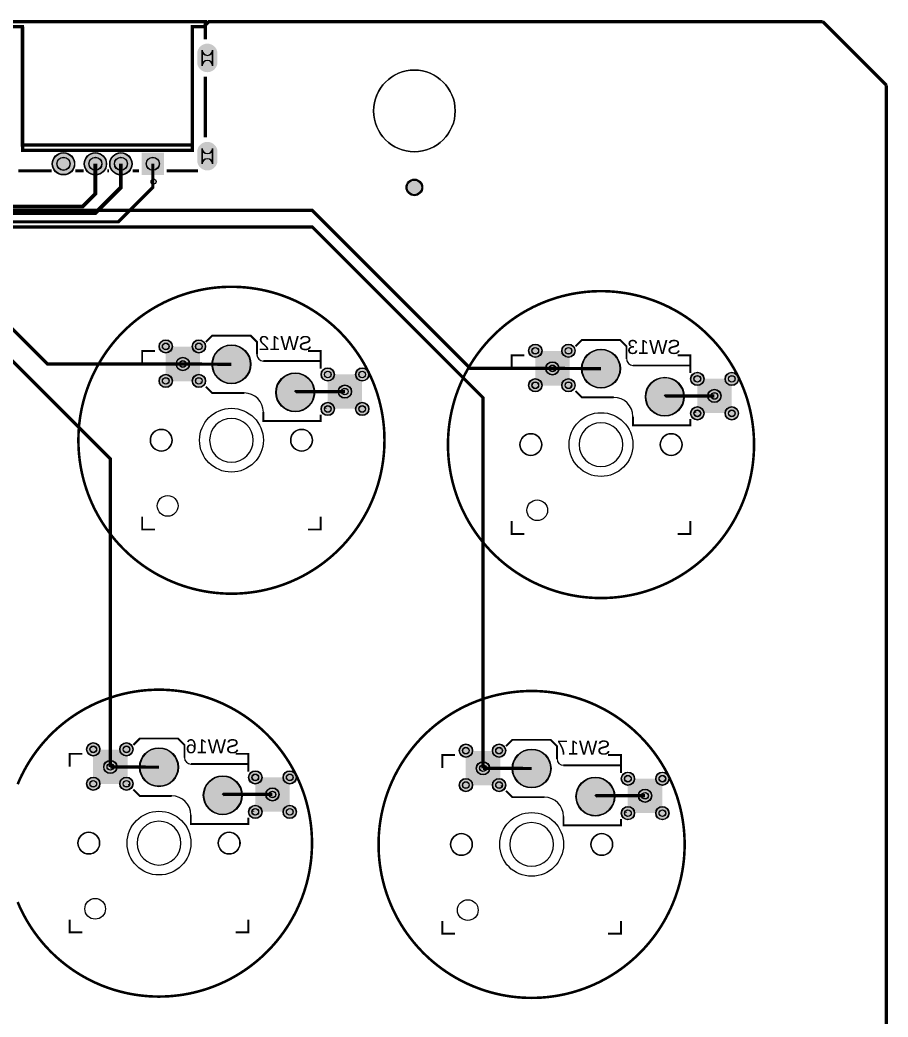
# Model space of a CAD drawing. Header units: millimetres. Extents: x 10 to 280, y -170 to -30.
# Drawn here: x 212.1 to 280.1, y -108 to -29.9 of the extents above; entities that cross this region are included whole.
import ezdxf

# ---------------------------------------------------------------- set-up
doc = ezdxf.new("R2010")
doc.units = ezdxf.units.MM
for name, color, linetype, true_color in [('BoardOutline', 7, 'Continuous', 0xff00ff), ('BottomLayer', 7, 'Continuous', 0x0000ff), ('BottomPasteMaskLayer', 7, 'Continuous', 0x800000), ('BottomSilkLayer', 7, 'Continuous', 0x808000), ('BottomSolderMaskLayer', 7, 'Continuous', 0xaa00ff), ('Document', 7, 'Continuous', 0xffffff), ('Hole', 7, 'Continuous', 0x222222), ('Multi-Layer', 7, 'Continuous', 0xc0c0c0), ('TopLayer', 7, 'Continuous', 0xff0000), ('TopPasteMaskLayer', 7, 'Continuous', 0x808080), ('TopSilkLayer', 7, 'Continuous', 0xffff00), ('TopSolderMaskLayer', 7, 'Continuous', 0x800080)]:
    doc.layers.add(name, color=color, linetype=linetype, true_color=true_color)
doc.styles.get("Standard").update_dxf_attribs({"font": 'arial.ttf'})

msp = doc.modelspace()

# ---------------------------------------------------------------- hatches: boundary and pattern name
at = {"layer": 'BottomLayer'}
for points in [[(226.154, -58.142), (223.554, -58.142), (223.554, -55.541), (226.154, -55.541)], [(255.12, -58.484), (252.52, -58.484), (252.52, -55.884), (255.12, -55.884)], [(238.853, -60.301), (236.254, -60.301), (236.254, -57.7), (238.853, -57.7)], [(267.82, -60.643), (265.22, -60.643), (265.22, -58.043), (267.82, -58.043)], [(220.474, -89.721), (217.874, -89.721), (217.874, -87.121), (220.474, -87.121)], [(249.68, -89.824), (247.08, -89.824), (247.08, -87.224), (249.68, -87.224)], [(233.173, -91.88), (230.574, -91.88), (230.574, -89.28), (233.173, -89.28)], [(262.38, -91.983), (259.78, -91.983), (259.78, -89.383), (262.38, -89.383)]]:
    msp.add_hatch(color=256, dxfattribs=at).paths.add_polyline_path(points)
at = {"layer": 'BottomPasteMaskLayer'}
for points in [[(226.154, -58.142), (223.554, -58.142), (223.554, -55.541), (226.154, -55.541)], [(255.12, -58.484), (252.52, -58.484), (252.52, -55.884), (255.12, -55.884)], [(238.853, -60.301), (236.254, -60.301), (236.254, -57.7), (238.853, -57.7)], [(267.82, -60.643), (265.22, -60.643), (265.22, -58.043), (267.82, -58.043)], [(220.474, -89.721), (217.874, -89.721), (217.874, -87.121), (220.474, -87.121)], [(249.68, -89.824), (247.08, -89.824), (247.08, -87.224), (249.68, -87.224)], [(233.173, -91.88), (230.574, -91.88), (230.574, -89.28), (233.173, -89.28)], [(262.38, -91.983), (259.78, -91.983), (259.78, -89.383), (262.38, -89.383)]]:
    msp.add_hatch(color=256, dxfattribs=at).paths.add_polyline_path(points)
at = {"layer": 'BottomSolderMaskLayer'}
for points in [[(227.55, -33.36, -0.785398), (226, -33.36), (226, -32.34, -0.785398), (227.55, -32.34)], [(227.55, -41.06, -0.785398), (226, -41.06), (226, -40.04, -0.785398), (227.55, -40.04)], [(214.625, -41.15, 1), (216.375, -41.15, 1)], [(217.125, -41.15, 1), (218.875, -41.15, 1)], [(219.125, -41.15, 1), (220.875, -41.15, 1)], [(223.375, -42.025), (221.625, -42.025), (221.625, -40.275), (223.375, -40.275)], [(242.35, -43, 1), (243.65, -43, 1)], [(222.988, -55.464, 1), (224.039, -55.464, 1)], [(225.588, -55.464, 1), (226.639, -55.464, 1)], [(227.138, -56.864, 1), (230.189, -56.864, 1)], [(251.954, -55.806, 1), (253.005, -55.806, 1)], [(254.554, -55.806, 1), (255.605, -55.806, 1)], [(226.204, -58.192), (223.503, -58.192), (223.503, -55.491), (226.204, -55.491)], [(255.171, -58.535), (252.469, -58.535), (252.469, -55.833), (255.171, -55.833)], [(256.104, -57.206, 1), (259.155, -57.206, 1)], [(224.328, -56.842, 1), (225.379, -56.842, 1)], [(253.295, -57.184, 1), (254.345, -57.184, 1)], [(222.988, -58.164, 1), (224.039, -58.164, 1)], [(225.588, -58.164, 1), (226.639, -58.164, 1)], [(232.138, -59.064, 1), (235.189, -59.064, 1)], [(235.688, -57.663, 1), (236.739, -57.663, 1)], [(238.904, -60.351), (236.203, -60.351), (236.203, -57.65), (238.904, -57.65)], [(238.388, -57.663, 1), (239.439, -57.663, 1)], [(264.654, -58.006, 1), (265.705, -58.006, 1)], [(267.354, -58.006, 1), (268.405, -58.006, 1)], [(237.028, -59.001, 1), (238.079, -59.001, 1)], [(251.954, -58.506, 1), (253.005, -58.506, 1)], [(254.554, -58.506, 1), (255.605, -58.506, 1)], [(261.104, -59.406, 1), (264.155, -59.406, 1)], [(267.871, -60.694), (265.169, -60.694), (265.169, -57.992), (267.871, -57.992)], [(265.994, -59.343, 1), (267.045, -59.343, 1)], [(235.688, -60.364, 1), (236.739, -60.364, 1)], [(238.388, -60.364, 1), (239.439, -60.364, 1)], [(264.654, -60.706, 1), (265.705, -60.706, 1)], [(267.354, -60.706, 1), (268.405, -60.706, 1)], [(217.308, -87.043, 1), (218.359, -87.043, 1)], [(219.908, -87.043, 1), (220.959, -87.043, 1)], [(246.514, -87.146, 1), (247.565, -87.146, 1)], [(249.114, -87.146, 1), (250.165, -87.146, 1)], [(220.524, -89.772), (217.823, -89.772), (217.823, -87.071), (220.524, -87.071)], [(221.458, -88.443, 1), (224.509, -88.443, 1)], [(249.731, -89.875), (247.029, -89.875), (247.029, -87.173), (249.731, -87.173)], [(250.664, -88.546, 1), (253.715, -88.546, 1)], [(218.648, -88.421, 1), (219.699, -88.421, 1)], [(247.855, -88.524, 1), (248.905, -88.524, 1)], [(230.008, -89.243, 1), (231.059, -89.243, 1)], [(232.708, -89.243, 1), (233.759, -89.243, 1)], [(259.215, -89.346, 1), (260.265, -89.346, 1)], [(261.914, -89.346, 1), (262.965, -89.346, 1)], [(217.308, -89.743, 1), (218.359, -89.743, 1)], [(219.908, -89.743, 1), (220.959, -89.743, 1)], [(226.458, -90.643, 1), (229.509, -90.643, 1)], [(233.224, -91.931), (230.523, -91.931), (230.523, -89.23), (233.224, -89.23)], [(246.514, -89.846, 1), (247.565, -89.846, 1)], [(249.114, -89.846, 1), (250.165, -89.846, 1)], [(255.664, -90.746, 1), (258.715, -90.746, 1)], [(262.431, -92.034), (259.729, -92.034), (259.729, -89.332), (262.431, -89.332)], [(231.348, -90.58, 1), (232.399, -90.58, 1)], [(260.554, -90.683, 1), (261.605, -90.683, 1)], [(230.008, -91.944, 1), (231.059, -91.944, 1)], [(232.708, -91.944, 1), (233.759, -91.944, 1)], [(259.215, -92.046, 1), (260.265, -92.046, 1)], [(261.914, -92.046, 1), (262.965, -92.046, 1)]]:
    msp.add_hatch(color=256, dxfattribs=at).paths.add_polyline_path(points)
at = {"layer": 'Multi-Layer'}
for points in [[(227.525, -33.35, -0.785398), (226.025, -33.35), (226.025, -32.35, -0.785398), (227.525, -32.35)], [(227.525, -41.05, -0.785398), (226.025, -41.05), (226.025, -40.05, -0.785398), (227.525, -40.05)], [(214.65, -41.15, 1), (216.35, -41.15, 1)], [(217.15, -41.15, 1), (218.85, -41.15, 1)], [(219.15, -41.15, 1), (220.85, -41.15, 1)], [(223.35, -42), (221.65, -42), (221.65, -40.3), (223.35, -40.3)]]:
    msp.add_hatch(color=256, dxfattribs=at).paths.add_polyline_path(points)
at = {"layer": 'TopLayer'}
for points in [[(226.154, -58.142), (223.554, -58.142), (223.554, -55.542), (226.154, -55.542)], [(255.12, -58.484), (252.52, -58.484), (252.52, -55.884), (255.12, -55.884)], [(238.854, -60.301), (236.254, -60.301), (236.254, -57.701), (238.854, -57.701)], [(267.82, -60.643), (265.22, -60.643), (265.22, -58.043), (267.82, -58.043)], [(220.474, -89.721), (217.874, -89.721), (217.874, -87.121), (220.474, -87.121)], [(249.68, -89.824), (247.08, -89.824), (247.08, -87.224), (249.68, -87.224)], [(233.174, -91.88), (230.574, -91.88), (230.574, -89.28), (233.174, -89.28)], [(262.38, -91.983), (259.78, -91.983), (259.78, -89.383), (262.38, -89.383)]]:
    msp.add_hatch(color=256, dxfattribs=at).paths.add_polyline_path(points)
at = {"layer": 'TopPasteMaskLayer'}
for points in [[(226.154, -58.142), (223.554, -58.142), (223.554, -55.542), (226.154, -55.542)], [(255.12, -58.484), (252.52, -58.484), (252.52, -55.884), (255.12, -55.884)], [(238.854, -60.301), (236.254, -60.301), (236.254, -57.701), (238.854, -57.701)], [(267.82, -60.643), (265.22, -60.643), (265.22, -58.043), (267.82, -58.043)], [(220.474, -89.721), (217.874, -89.721), (217.874, -87.121), (220.474, -87.121)], [(249.68, -89.824), (247.08, -89.824), (247.08, -87.224), (249.68, -87.224)], [(233.174, -91.88), (230.574, -91.88), (230.574, -89.28), (233.174, -89.28)], [(262.38, -91.983), (259.78, -91.983), (259.78, -89.383), (262.38, -89.383)]]:
    msp.add_hatch(color=256, dxfattribs=at).paths.add_polyline_path(points)
at = {"layer": 'TopSolderMaskLayer'}
for points in [[(227.55, -33.36, -0.785398), (226, -33.36), (226, -32.34, -0.785398), (227.55, -32.34)], [(227.55, -41.06, -0.785398), (226, -41.06), (226, -40.04, -0.785398), (227.55, -40.04)], [(214.625, -41.15, 1), (216.375, -41.15, 1)], [(217.125, -41.15, 1), (218.875, -41.15, 1)], [(219.125, -41.15, 1), (220.875, -41.15, 1)], [(223.375, -42.025), (221.625, -42.025), (221.625, -40.275), (223.375, -40.275)], [(242.35, -43, 1), (243.65, -43, 1)], [(222.988, -55.464, 1), (224.039, -55.464, 1)], [(225.588, -55.464, 1), (226.639, -55.464, 1)], [(227.138, -56.864, 1), (230.189, -56.864, 1)], [(251.954, -55.806, 1), (253.005, -55.806, 1)], [(254.554, -55.806, 1), (255.605, -55.806, 1)], [(226.204, -58.192), (223.503, -58.192), (223.503, -55.491), (226.204, -55.491)], [(255.171, -58.535), (252.469, -58.535), (252.469, -55.833), (255.171, -55.833)], [(256.104, -57.206, 1), (259.155, -57.206, 1)], [(224.328, -56.842, 1), (225.379, -56.842, 1)], [(253.295, -57.184, 1), (254.345, -57.184, 1)], [(222.988, -58.164, 1), (224.039, -58.164, 1)], [(225.588, -58.164, 1), (226.639, -58.164, 1)], [(232.138, -59.064, 1), (235.189, -59.064, 1)], [(235.688, -57.663, 1), (236.739, -57.663, 1)], [(238.904, -60.351), (236.203, -60.351), (236.203, -57.65), (238.904, -57.65)], [(238.388, -57.663, 1), (239.439, -57.663, 1)], [(264.654, -58.006, 1), (265.705, -58.006, 1)], [(267.354, -58.006, 1), (268.405, -58.006, 1)], [(237.028, -59.001, 1), (238.079, -59.001, 1)], [(251.954, -58.506, 1), (253.005, -58.506, 1)], [(254.554, -58.506, 1), (255.605, -58.506, 1)], [(261.104, -59.406, 1), (264.155, -59.406, 1)], [(267.871, -60.694), (265.169, -60.694), (265.169, -57.992), (267.871, -57.992)], [(265.994, -59.343, 1), (267.045, -59.343, 1)], [(235.688, -60.364, 1), (236.739, -60.364, 1)], [(238.388, -60.364, 1), (239.439, -60.364, 1)], [(264.654, -60.706, 1), (265.705, -60.706, 1)], [(267.354, -60.706, 1), (268.405, -60.706, 1)], [(217.308, -87.043, 1), (218.359, -87.043, 1)], [(219.908, -87.043, 1), (220.959, -87.043, 1)], [(246.514, -87.146, 1), (247.565, -87.146, 1)], [(249.114, -87.146, 1), (250.165, -87.146, 1)], [(220.524, -89.772), (217.823, -89.772), (217.823, -87.071), (220.524, -87.071)], [(221.458, -88.443, 1), (224.509, -88.443, 1)], [(249.731, -89.875), (247.029, -89.875), (247.029, -87.173), (249.731, -87.173)], [(250.664, -88.546, 1), (253.715, -88.546, 1)], [(218.648, -88.421, 1), (219.699, -88.421, 1)], [(247.855, -88.524, 1), (248.905, -88.524, 1)], [(230.008, -89.243, 1), (231.059, -89.243, 1)], [(232.708, -89.243, 1), (233.759, -89.243, 1)], [(259.215, -89.346, 1), (260.265, -89.346, 1)], [(261.914, -89.346, 1), (262.965, -89.346, 1)], [(217.308, -89.743, 1), (218.359, -89.743, 1)], [(219.908, -89.743, 1), (220.959, -89.743, 1)], [(226.458, -90.643, 1), (229.509, -90.643, 1)], [(233.224, -91.931), (230.523, -91.931), (230.523, -89.23), (233.224, -89.23)], [(246.514, -89.846, 1), (247.565, -89.846, 1)], [(249.114, -89.846, 1), (250.165, -89.846, 1)], [(255.664, -90.746, 1), (258.715, -90.746, 1)], [(262.431, -92.034), (259.729, -92.034), (259.729, -89.332), (262.431, -89.332)], [(231.348, -90.58, 1), (232.399, -90.58, 1)], [(260.554, -90.683, 1), (261.605, -90.683, 1)], [(230.008, -91.944, 1), (231.059, -91.944, 1)], [(232.708, -91.944, 1), (233.759, -91.944, 1)], [(259.215, -92.046, 1), (260.265, -92.046, 1)], [(261.914, -92.046, 1), (262.965, -92.046, 1)]]:
    msp.add_hatch(color=256, dxfattribs=at).paths.add_polyline_path(points)

# ---------------------------------------------------------------- linework, layer by layer
at = {"layer": 'BoardOutline', "const_width": 0.254}
for points in [[(226.62, -30.396), (225.604, -30.396), (225.604, -39.667), (212.269, -39.667), (212.269, -30.396), (211.38, -30.396)], [(225.604, -30.396), (225.604, -40.1), (212.3, -40.1), (212.3, -30.396)], [(226.5, -30.4), (226.9, -30), (275, -30)], [(275, -30), (280, -35)], [(280, -35), (280, -165)]]:
    msp.add_lwpolyline(points, dxfattribs=at)
at = {"layer": 'BottomLayer'}
for points, const_width in [([(118, -31.75), (116.85, -31.75), (116.1, -32.5), (116.1, -53.4), (119.7, -57), (157, -57), (168.3, -45.7), (219.8, -45.7), (222.5, -43), (222.5, -41.15)], 0.254), ([(218, -41.15), (218, -43.5), (217, -44.5), (168.5, -44.5), (156, -32), (141.8, -32), (141.5, -31.7), (140.05, -31.7), (140, -31.75)], 0.3), ([(140, -34.29), (141.79, -32.5), (155.8, -32.5), (168.3, -45), (218, -45), (220, -43), (220, -41.15)], 0.3)]:
    msp.add_lwpolyline(points, dxfattribs=dict(at, const_width=const_width))
at = {"layer": 'BottomSilkLayer'}
for points, const_width in [([(226.663, -55.114), (227.163, -54.613), (230.163, -54.613), (230.663, -55.114), (230.663, -56.114)], 0.15), ([(255.629, -55.456), (256.129, -54.956), (259.129, -54.956), (259.629, -55.456), (259.629, -56.456)], 0.15), ([(235.663, -57.214), (235.663, -56.613), (231.163, -56.613)], 0.15), ([(264.629, -57.556), (264.629, -56.956), (260.129, -56.956)], 0.15), ([(226.289, -58.416), (226.289, -58.216), (226.243, -58.216)], 0.05), ([(226.663, -58.613), (227.163, -59.114), (229.663, -59.114)], 0.15), ([(255.255, -58.759), (255.255, -58.558), (255.209, -58.558)], 0.05), ([(255.629, -58.956), (256.129, -59.456), (258.629, -59.456)], 0.15), ([(231.163, -60.613), (231.163, -61.313), (235.663, -61.313), (235.663, -60.814)], 0.15), ([(236.04, -60.342), (236.04, -60.316), (236.136, -60.316), (236.139, -60.316)], 0.05), ([(260.129, -60.956), (260.129, -61.656), (264.629, -61.656), (264.629, -61.156)], 0.15), ([(265.006, -60.684), (265.006, -60.659), (265.103, -60.659), (265.105, -60.659)], 0.05), ([(220.983, -86.694), (221.483, -86.193), (224.483, -86.193), (224.983, -86.694), (224.983, -87.694)], 0.15), ([(250.189, -86.796), (250.689, -86.296), (253.689, -86.296), (254.189, -86.796), (254.189, -87.796)], 0.15), ([(229.983, -88.794), (229.983, -88.193), (225.483, -88.193)], 0.15), ([(259.189, -88.896), (259.189, -88.296), (254.689, -88.296)], 0.15), ([(220.609, -89.996), (220.609, -89.796), (220.563, -89.796)], 0.05), ([(249.815, -90.099), (249.815, -89.898), (249.769, -89.898)], 0.05), ([(220.983, -90.193), (221.483, -90.694), (223.983, -90.694)], 0.15), ([(250.189, -90.296), (250.689, -90.796), (253.189, -90.796)], 0.15), ([(225.483, -92.193), (225.483, -92.893), (229.983, -92.893), (229.983, -92.394)], 0.15), ([(230.36, -91.922), (230.36, -91.896), (230.456, -91.896), (230.459, -91.896)], 0.05), ([(254.689, -92.296), (254.689, -92.996), (259.189, -92.996), (259.189, -92.496)], 0.15), ([(259.566, -92.024), (259.566, -91.999), (259.663, -91.999), (259.665, -91.999)], 0.05)]:
    msp.add_lwpolyline(points, dxfattribs=dict(at, const_width=const_width))
for centre, radius, start, end in [((243, -37.004), 3.2, 0.07049, 359.92951), ((228.663, -56.865), 1.5, 0.06792, 359.93208), ((231.163, -56.114), 0.5, 180, 270), ((257.629, -57.208), 1.5, 0.06792, 359.93208), ((260.129, -56.456), 0.5, 180, 270), ((233.663, -59.065), 1.5, 0.07277, 359.92723), ((262.629, -59.408), 1.5, 0.07277, 359.92723), ((229.663, -60.613), 1.5, 0, 90), ((258.629, -60.956), 1.5, 0, 90), ((228.663, -62.816), 1.715, 0.06791, 359.93209), ((257.629, -63.158), 1.715, 0.06791, 359.93209), ((223.163, -62.816), 0.851, 0.14538, 359.85462), ((234.163, -62.816), 0.851, 0.14538, 359.85462), ((252.129, -63.158), 0.851, 0.14538, 359.85462), ((263.129, -63.158), 0.851, 0.14538, 359.85462), ((222.983, -88.445), 1.5, 0.06792, 359.93208), ((252.189, -88.548), 1.5, 0.06792, 359.93208), ((225.483, -87.694), 0.5, 180, 270), ((254.689, -87.796), 0.5, 180, 270), ((227.983, -90.645), 1.5, 0.07277, 359.92723), ((257.189, -90.748), 1.5, 0.07277, 359.92723), ((223.983, -92.193), 1.5, 0, 90), ((253.189, -92.296), 1.5, 360, 90), ((222.983, -94.396), 1.715, 0.06791, 359.93209), ((252.189, -94.498), 1.715, 0.06791, 359.93209), ((217.483, -94.396), 0.851, 0.14538, 359.85462), ((228.483, -94.396), 0.851, 0.14538, 359.85462), ((246.689, -94.498), 0.851, 0.14538, 359.85462), ((257.689, -94.498), 0.851, 0.14538, 359.85462)]:
    msp.add_arc(centre, radius, start, end, dxfattribs=at)
at = {"layer": 'BottomSolderMaskLayer'}
for points in [[(226.362, -33.462), (226.362, -32.238)], [(227.188, -33.462), (227.188, -32.238)], [(226.362, -41.162), (226.362, -39.938)], [(227.188, -41.162), (227.188, -39.938)]]:
    msp.add_lwpolyline(points, close=True, dxfattribs=at)
for centre, radius in [((215.5, -41.15), 0.875), ((215.5, -41.15), 0.515), ((218, -41.15), 0.875), ((218, -41.15), 0.515), ((220, -41.15), 0.875), ((220, -41.15), 0.515), ((222.5, -41.15), 0.515), ((243, -43), 0.65), ((243, -43), 0.65), ((223.514, -55.464), 0.525), ((223.513, -55.463), 0.263), ((226.114, -55.464), 0.525), ((226.113, -55.463), 0.263), ((228.663, -56.864), 1.525), ((228.663, -56.864), 1.525), ((252.48, -55.806), 0.525), ((255.08, -55.806), 0.525), ((252.479, -55.806), 0.263), ((255.079, -55.806), 0.263), ((257.629, -57.206), 1.525), ((257.629, -57.206), 1.525), ((224.854, -56.842), 0.525), ((224.853, -56.841), 0.263), ((253.82, -57.184), 0.525), ((253.819, -57.184), 0.263), ((223.514, -58.164), 0.525), ((226.114, -58.164), 0.525), ((233.663, -59.064), 1.525), ((233.663, -59.064), 1.525), ((236.214, -57.663), 0.525), ((236.213, -57.663), 0.263), ((238.913, -57.663), 0.525), ((238.913, -57.663), 0.263), ((265.18, -58.006), 0.525), ((265.179, -58.006), 0.263), ((267.88, -58.006), 0.525), ((267.879, -58.006), 0.263), ((223.513, -58.163), 0.263), ((226.113, -58.163), 0.263), ((237.553, -59.001), 0.525), ((252.48, -58.506), 0.525), ((252.479, -58.506), 0.263), ((255.08, -58.506), 0.525), ((255.079, -58.506), 0.263), ((262.629, -59.406), 1.525), ((262.629, -59.406), 1.525), ((237.553, -59), 0.263), ((266.52, -59.343), 0.525), ((266.519, -59.343), 0.263), ((236.214, -60.364), 0.525), ((236.213, -60.363), 0.263), ((238.913, -60.364), 0.525), ((238.913, -60.363), 0.263), ((265.18, -60.706), 0.525), ((265.179, -60.706), 0.263), ((267.88, -60.706), 0.525), ((267.879, -60.706), 0.263), ((217.834, -87.043), 0.525), ((220.434, -87.043), 0.525), ((247.04, -87.146), 0.525), ((249.64, -87.146), 0.525), ((217.833, -87.043), 0.263), ((220.433, -87.043), 0.263), ((222.983, -88.444), 1.525), ((222.983, -88.443), 1.525), ((247.039, -87.146), 0.263), ((249.639, -87.146), 0.263), ((252.189, -88.546), 1.525), ((252.189, -88.546), 1.525), ((219.174, -88.421), 0.525), ((219.173, -88.421), 0.263), ((248.38, -88.524), 0.525), ((248.379, -88.524), 0.263), ((230.534, -89.243), 0.525), ((230.533, -89.243), 0.263), ((233.233, -89.243), 0.525), ((233.233, -89.243), 0.263), ((259.74, -89.346), 0.525), ((259.739, -89.346), 0.263), ((262.44, -89.346), 0.525), ((262.439, -89.346), 0.263), ((217.834, -89.743), 0.525), ((217.833, -89.743), 0.263), ((220.434, -89.743), 0.525), ((220.433, -89.743), 0.263), ((227.983, -90.643), 1.525), ((227.983, -90.643), 1.525), ((247.04, -89.846), 0.525), ((247.039, -89.846), 0.263), ((249.64, -89.846), 0.525), ((249.639, -89.846), 0.263), ((257.189, -90.746), 1.525), ((257.189, -90.746), 1.525), ((231.874, -90.58), 0.525), ((231.873, -90.58), 0.263), ((261.08, -90.683), 0.525), ((261.079, -90.683), 0.263), ((230.534, -91.944), 0.525), ((233.233, -91.944), 0.525), ((230.533, -91.943), 0.263), ((233.233, -91.943), 0.263), ((259.74, -92.046), 0.525), ((259.739, -92.046), 0.263), ((262.44, -92.046), 0.525), ((262.439, -92.046), 0.263)]:
    msp.add_circle(centre, radius, dxfattribs=at)
for centre, radius, start, end in [((226.775, -32.238), 0.413, 180, 360), ((226.775, -33.462), 0.413, 360, 180), ((243, -37.004), 3.2, 0.07049, 359.92951), ((226.775, -39.938), 0.413, 180, 360), ((226.775, -41.162), 0.413, 360, 180), ((228.663, -56.865), 1.5, 0.06792, 359.93208), ((257.629, -57.208), 1.5, 0.06792, 359.93208), ((233.663, -59.065), 1.5, 0.07277, 359.92723), ((262.629, -59.408), 1.5, 0.07277, 359.92723), ((228.663, -62.816), 1.715, 0.06791, 359.93209), ((257.629, -63.158), 1.715, 0.06791, 359.93209), ((223.163, -62.816), 0.851, 0.14538, 359.85462), ((234.163, -62.816), 0.851, 0.14538, 359.85462), ((252.129, -63.158), 0.851, 0.14538, 359.85462), ((263.129, -63.158), 0.851, 0.14538, 359.85462), ((222.983, -88.445), 1.5, 0.06792, 359.93208), ((252.189, -88.548), 1.5, 0.06792, 359.93208), ((227.983, -90.645), 1.5, 0.07277, 359.92723), ((257.189, -90.748), 1.5, 0.07277, 359.92723), ((222.983, -94.396), 1.715, 0.06791, 359.93209), ((252.189, -94.498), 1.715, 0.06791, 359.93209), ((217.483, -94.396), 0.851, 0.14538, 359.85462), ((228.483, -94.396), 0.851, 0.14538, 359.85462), ((246.689, -94.498), 0.851, 0.14538, 359.85462), ((257.689, -94.498), 0.851, 0.14538, 359.85462)]:
    msp.add_arc(centre, radius, start, end, dxfattribs=at)
at = {"layer": 'Document'}
msp.add_circle((222.56, -42.545), 0.2, dxfattribs=at)
at = {"layer": 'Hole'}
for centre, radius in [((243, -37), 3.2), ((228.663, -62.814), 2.5), ((257.629, -63.156), 2.5), ((223.163, -62.814), 0.851), ((234.163, -62.814), 0.851), ((252.129, -63.156), 0.851), ((263.129, -63.156), 0.851), ((223.663, -67.963), 0.812), ((252.629, -68.306), 0.812), ((222.983, -94.393), 2.5), ((252.189, -94.496), 2.5), ((217.483, -94.393), 0.851), ((228.483, -94.393), 0.851), ((246.689, -94.496), 0.851), ((257.689, -94.496), 0.851), ((217.983, -99.543), 0.812), ((247.189, -99.646), 0.812)]:
    msp.add_circle(centre, radius, dxfattribs=at)
at = {"layer": 'Multi-Layer'}
for points in [[(226.375, -33.45), (226.375, -32.25)], [(227.175, -33.45), (227.175, -32.25)], [(226.375, -41.15), (226.375, -39.95)], [(227.175, -41.15), (227.175, -39.95)]]:
    msp.add_lwpolyline(points, close=True, dxfattribs=at)
for centre, radius in [((243, -37), 3.2), ((215.5, -41.15), 0.85), ((218, -41.15), 0.85), ((220, -41.15), 0.85), ((215.5, -41.15), 0.5), ((218, -41.15), 0.5), ((220, -41.15), 0.5), ((222.5, -41.15), 0.5), ((243, -43), 0.576), ((243, -43), 0.576), ((223.514, -55.464), 0.5), ((223.513, -55.463), 0.25), ((226.114, -55.464), 0.5), ((226.113, -55.463), 0.25), ((228.663, -56.864), 1.5), ((228.663, -56.864), 1.5), ((252.48, -55.806), 0.5), ((255.08, -55.806), 0.5), ((252.479, -55.806), 0.25), ((255.079, -55.806), 0.25), ((257.629, -57.206), 1.5), ((257.629, -57.206), 1.5), ((224.854, -56.842), 0.5), ((224.853, -56.841), 0.25), ((253.82, -57.184), 0.5), ((253.819, -57.184), 0.25), ((223.514, -58.164), 0.5), ((226.114, -58.164), 0.5), ((233.663, -59.064), 1.5), ((233.663, -59.064), 1.5), ((236.214, -57.663), 0.5), ((236.213, -57.663), 0.25), ((238.913, -57.663), 0.5), ((238.913, -57.663), 0.25), ((265.18, -58.006), 0.5), ((265.179, -58.006), 0.25), ((267.88, -58.006), 0.5), ((267.879, -58.006), 0.25), ((223.513, -58.163), 0.25), ((226.113, -58.163), 0.25), ((237.553, -59.001), 0.5), ((252.48, -58.506), 0.5), ((252.479, -58.506), 0.25), ((255.08, -58.506), 0.5), ((255.079, -58.506), 0.25), ((262.629, -59.406), 1.5), ((262.629, -59.406), 1.5), ((237.553, -59), 0.25), ((266.52, -59.343), 0.5), ((266.519, -59.343), 0.25), ((236.214, -60.364), 0.5), ((236.213, -60.363), 0.25), ((238.913, -60.364), 0.5), ((238.913, -60.363), 0.25), ((228.663, -62.814), 2.5), ((257.629, -63.156), 2.5), ((265.18, -60.706), 0.5), ((265.179, -60.706), 0.25), ((267.88, -60.706), 0.5), ((267.879, -60.706), 0.25), ((223.163, -62.814), 0.851), ((234.163, -62.814), 0.851), ((252.129, -63.156), 0.851), ((263.129, -63.156), 0.851), ((223.663, -67.963), 0.812), ((252.629, -68.306), 0.812), ((217.834, -87.043), 0.5), ((220.434, -87.043), 0.5), ((247.04, -87.146), 0.5), ((249.64, -87.146), 0.5), ((217.833, -87.043), 0.25), ((220.433, -87.043), 0.25), ((222.983, -88.443), 1.5), ((222.983, -88.444), 1.5), ((247.039, -87.146), 0.25), ((249.639, -87.146), 0.25), ((252.189, -88.546), 1.5), ((252.189, -88.546), 1.5), ((219.174, -88.421), 0.5), ((219.173, -88.421), 0.25), ((248.38, -88.524), 0.5), ((248.379, -88.524), 0.25), ((230.534, -89.243), 0.5), ((230.533, -89.243), 0.25), ((233.233, -89.243), 0.5), ((233.233, -89.243), 0.25), ((259.74, -89.346), 0.5), ((259.739, -89.346), 0.25), ((262.44, -89.346), 0.5), ((262.439, -89.346), 0.25), ((217.834, -89.743), 0.5), ((217.833, -89.743), 0.25), ((220.434, -89.743), 0.5), ((220.433, -89.743), 0.25), ((227.983, -90.643), 1.5), ((227.983, -90.643), 1.5), ((247.04, -89.846), 0.5), ((247.039, -89.846), 0.25), ((249.64, -89.846), 0.5), ((249.639, -89.846), 0.25), ((257.189, -90.746), 1.5), ((257.189, -90.746), 1.5), ((231.874, -90.58), 0.5), ((231.873, -90.58), 0.25), ((261.08, -90.683), 0.5), ((261.079, -90.683), 0.25), ((222.983, -94.393), 2.5), ((230.534, -91.944), 0.5), ((230.533, -91.943), 0.25), ((233.233, -91.944), 0.5), ((233.233, -91.943), 0.25), ((252.189, -94.496), 2.5), ((259.74, -92.046), 0.5), ((259.739, -92.046), 0.25), ((262.44, -92.046), 0.5), ((262.439, -92.046), 0.25), ((217.483, -94.393), 0.851), ((228.483, -94.393), 0.851), ((246.689, -94.496), 0.851), ((257.689, -94.496), 0.851), ((217.983, -99.543), 0.812), ((247.189, -99.646), 0.812)]:
    msp.add_circle(centre, radius, dxfattribs=at)
for centre, start, end in [((226.775, -32.25), 180, 360), ((226.775, -33.45), 360, 180), ((226.775, -39.95), 180, 360), ((226.775, -41.15), 360, 180)]:
    msp.add_arc(centre, 0.4, start, end, dxfattribs=at)
at = {"layer": 'TopLayer', "const_width": 0.254}
for points in [[(253.82, -57.184), (247.384, -57.184), (235, -44.8), (205.9, -44.8), (194, -32.9), (146.8, -32.9), (142.8, -36.9), (136.722, -36.9), (136.653, -36.83)], [(248.38, -88.524), (248.38, -59.48), (235, -46.1), (205, -46.1), (200, -41.1), (142.5, -41.1), (141, -39.6), (136.882, -39.6), (136.653, -39.37)], [(224.854, -56.842), (214.242, -56.842), (199.4, -42), (136.742, -42), (136.653, -41.91)], [(219.174, -88.421), (219.174, -64.274), (199.4, -44.5), (136.703, -44.5), (136.653, -44.45)], [(228.663, -56.864), (224.854, -56.841)], [(257.629, -57.206), (253.82, -57.184)], [(233.663, -59.064), (233.726, -59), (237.554, -59)], [(262.629, -59.406), (262.692, -59.343), (266.52, -59.343)], [(222.983, -88.444), (219.174, -88.421)], [(252.189, -88.546), (248.38, -88.524)], [(227.983, -90.643), (228.046, -90.58), (231.874, -90.58)], [(257.189, -90.746), (257.252, -90.683), (261.08, -90.683)]]:
    msp.add_lwpolyline(points, dxfattribs=at)
at = {"layer": 'TopSilkLayer'}
for points, const_width in [([(226.62, -31.381), (226.62, -30.015), (211.38, -30.015), (211.38, -31.381)], 0.254), ([(226.62, -39.081), (226.62, -34.319)], 0.254), ([(214.569, -41.699), (211.96, -41.699)], 0.254), ([(217.069, -41.699), (216.431, -41.699)], 0.254), ([(219.069, -41.699), (218.931, -41.699)], 0.254), ([(221.419, -41.699), (220.931, -41.699)], 0.254), ([(226.04, -41.699), (223.581, -41.699)], 0.254), ([(221.663, -56.814), (221.663, -55.814), (222.663, -55.814)], 0.15), ([(234.663, -55.814), (235.663, -55.814), (235.663, -56.814)], 0.15), ([(250.629, -57.156), (250.629, -56.156), (251.629, -56.156)], 0.15), ([(263.629, -56.156), (264.629, -56.156), (264.629, -57.156)], 0.15), ([(222.663, -69.814), (221.663, -69.814), (221.663, -68.814)], 0.15), ([(234.663, -69.814), (235.663, -69.814), (235.663, -68.814)], 0.15), ([(251.629, -70.156), (250.629, -70.156), (250.629, -69.156)], 0.15), ([(263.629, -70.156), (264.629, -70.156), (264.629, -69.156)], 0.15), ([(211.907, -89.778), (212.062, -89.421), (212.228, -89.069), (212.406, -88.722), (212.594, -88.382), (212.794, -88.048), (213.004, -87.721), (213.225, -87.4), (213.457, -87.087), (213.698, -86.781), (213.95, -86.482), (214.211, -86.192), (214.482, -85.909), (214.763, -85.636), (215.053, -85.371), (215.353, -85.115), (215.662, -84.868), (215.98, -84.631), (216.306, -84.404), (216.641, -84.187), (216.985, -83.98), (217.335, -83.785), (217.691, -83.602), (218.05, -83.432), (218.414, -83.275), (218.781, -83.13), (219.152, -82.998), (219.526, -82.878), (219.903, -82.772), (220.282, -82.677), (220.664, -82.595), (221.047, -82.526), (221.432, -82.469), (221.819, -82.425), (222.206, -82.394), (222.594, -82.375), (222.982, -82.369), (223.37, -82.375), (223.759, -82.394), (224.146, -82.425), (224.532, -82.469), (224.917, -82.526), (225.301, -82.595), (225.682, -82.677), (226.062, -82.772), (226.439, -82.878), (226.813, -82.998), (227.184, -83.13), (227.551, -83.275), (227.915, -83.432), (228.274, -83.602), (228.274, -83.602), (228.629, -83.785), (228.98, -83.98), (229.323, -84.187), (229.659, -84.404), (229.985, -84.631), (230.303, -84.868), (230.612, -85.115), (230.911, -85.371), (231.202, -85.636), (231.482, -85.909), (231.754, -86.192), (232.015, -86.482), (232.267, -86.781), (232.508, -87.087), (232.74, -87.4), (232.96, -87.721), (233.171, -88.048), (233.37, -88.382), (233.559, -88.722), (233.736, -89.069), (233.903, -89.421), (234.058, -89.778), (234.202, -90.141), (234.334, -90.509), (234.454, -90.881), (234.562, -91.258), (234.658, -91.638), (234.742, -92.023), (234.813, -92.411), (234.872, -92.803), (234.918, -93.197), (234.951, -93.594), (234.97, -93.994), (234.977, -94.396), (234.97, -94.798), (234.951, -95.197), (234.918, -95.594), (234.872, -95.989), (234.813, -96.38), (234.742, -96.768), (234.658, -97.153), (234.562, -97.534), (234.454, -97.911), (234.334, -98.283), (234.202, -98.651), (234.058, -99.013), (233.903, -99.371), (233.736, -99.723), (233.559, -100.069), (233.37, -100.409), (233.171, -100.743), (232.96, -101.071), (232.74, -101.392), (232.508, -101.705), (232.267, -102.011), (232.015, -102.309), (231.754, -102.6), (231.482, -102.882), (231.202, -103.156), (230.911, -103.421), (230.612, -103.677), (230.303, -103.923), (229.985, -104.161), (229.659, -104.388), (229.323, -104.605), (228.98, -104.812), (228.629, -105.007), (228.274, -105.189), (227.915, -105.359), (227.551, -105.517), (227.184, -105.662), (226.813, -105.794), (226.439, -105.913), (226.062, -106.02), (225.682, -106.115), (225.301, -106.196), (224.917, -106.266), (224.532, -106.322), (224.146, -106.366), (223.759, -106.398), (223.37, -106.417), (222.982, -106.423), (222.594, -106.417), (222.206, -106.398), (221.819, -106.366), (221.432, -106.322), (221.047, -106.266), (220.664, -106.196), (220.282, -106.115), (219.903, -106.02), (219.526, -105.913), (219.152, -105.794), (218.781, -105.662), (218.414, -105.517), (218.05, -105.359), (217.691, -105.189), (217.335, -105.007), (216.985, -104.812), (216.641, -104.605), (216.306, -104.388), (215.98, -104.161), (215.662, -103.923), (215.353, -103.677), (215.053, -103.421), (214.763, -103.156), (214.482, -102.882), (214.211, -102.6), (213.95, -102.309), (213.698, -102.011), (213.457, -101.705), (213.225, -101.392), (213.004, -101.071), (212.794, -100.743), (212.594, -100.409), (212.406, -100.069), (212.228, -99.723), (212.062, -99.371), (211.907, -99.013)], 0.2), ([(215.983, -88.394), (215.983, -87.394), (216.983, -87.394)], 0.15), ([(228.983, -87.394), (229.983, -87.394), (229.983, -88.394)], 0.15), ([(245.189, -88.496), (245.189, -87.496), (246.189, -87.496)], 0.15), ([(258.189, -87.496), (259.189, -87.496), (259.189, -88.496)], 0.15), ([(216.983, -101.394), (215.983, -101.394), (215.983, -100.394)], 0.15), ([(228.983, -101.394), (229.983, -101.394), (229.983, -100.394)], 0.15), ([(246.189, -101.496), (245.189, -101.496), (245.189, -100.496)], 0.15), ([(258.189, -101.496), (259.189, -101.496), (259.189, -100.496)], 0.15)]:
    msp.add_lwpolyline(points, dxfattribs=dict(at, const_width=const_width))
at = {"layer": 'TopSilkLayer', "const_width": 0.2}
for points in [[(233.954, -52.022), (234.309, -52.205), (234.66, -52.4), (235.003, -52.607), (235.339, -52.824), (235.665, -53.051), (235.983, -53.288), (236.292, -53.535), (236.591, -53.791), (236.882, -54.056), (237.162, -54.329), (237.434, -54.612), (237.695, -54.902), (237.947, -55.201), (238.188, -55.507), (238.42, -55.82), (238.64, -56.141), (238.851, -56.468), (239.05, -56.802), (239.239, -57.142), (239.416, -57.489), (239.583, -57.841), (239.738, -58.198), (239.882, -58.561), (240.014, -58.929), (240.134, -59.301), (240.242, -59.678), (240.338, -60.058), (240.422, -60.443), (240.493, -60.831), (240.552, -61.223), (240.598, -61.617), (240.631, -62.014), (240.65, -62.414), (240.657, -62.816), (240.65, -63.218), (240.631, -63.617), (240.598, -64.014), (240.552, -64.409), (240.493, -64.8), (240.422, -65.188), (240.338, -65.573), (240.242, -65.954), (240.134, -66.331), (240.014, -66.703), (239.882, -67.071), (239.738, -67.433), (239.583, -67.791), (239.416, -68.143), (239.239, -68.489), (239.05, -68.829), (238.851, -69.163), (238.64, -69.491), (238.42, -69.812), (238.188, -70.125), (237.947, -70.431), (237.695, -70.729), (237.434, -71.02), (237.162, -71.302), (236.882, -71.576), (236.591, -71.841), (236.292, -72.097), (235.983, -72.343), (235.665, -72.581), (235.339, -72.808), (235.003, -73.025), (234.66, -73.232), (234.309, -73.427), (233.954, -73.609), (233.595, -73.779), (233.231, -73.937), (232.864, -74.082), (232.493, -74.214), (232.119, -74.333), (231.742, -74.44), (231.362, -74.535), (230.981, -74.616), (230.597, -74.686), (230.212, -74.742), (229.826, -74.786), (229.439, -74.818), (229.05, -74.837), (228.662, -74.843), (228.274, -74.837), (227.886, -74.818), (227.499, -74.786), (227.112, -74.742), (226.727, -74.686), (226.344, -74.616), (225.962, -74.535), (225.583, -74.44), (225.206, -74.333), (224.832, -74.214), (224.461, -74.082), (224.094, -73.937), (223.73, -73.779), (223.37, -73.609), (223.015, -73.427), (222.665, -73.232), (222.321, -73.025), (221.986, -72.808), (221.66, -72.581), (221.342, -72.343), (221.033, -72.097), (220.733, -71.841), (220.443, -71.576), (220.162, -71.302), (219.891, -71.02), (219.63, -70.729), (219.378, -70.431), (219.137, -70.125), (218.905, -69.812), (218.684, -69.491), (218.474, -69.163), (218.274, -68.829), (218.086, -68.489), (217.908, -68.143), (217.742, -67.791), (217.587, -67.433), (217.443, -67.071), (217.311, -66.703), (217.191, -66.331), (217.083, -65.954), (216.987, -65.573), (216.903, -65.188), (216.832, -64.8), (216.773, -64.409), (216.727, -64.014), (216.694, -63.617), (216.674, -63.218), (216.668, -62.816), (216.674, -62.414), (216.694, -62.014), (216.727, -61.617), (216.773, -61.223), (216.832, -60.831), (216.903, -60.443), (216.987, -60.058), (217.083, -59.678), (217.191, -59.301), (217.311, -58.929), (217.443, -58.561), (217.587, -58.198), (217.742, -57.841), (217.908, -57.489), (218.086, -57.142), (218.274, -56.802), (218.474, -56.468), (218.684, -56.141), (218.905, -55.82), (219.137, -55.507), (219.378, -55.201), (219.63, -54.902), (219.891, -54.612), (220.162, -54.329), (220.443, -54.056), (220.733, -53.791), (221.033, -53.535), (221.342, -53.288), (221.66, -53.051), (221.986, -52.824), (222.321, -52.607), (222.665, -52.4), (223.015, -52.205), (223.37, -52.022), (223.73, -51.852), (224.094, -51.695), (224.461, -51.55), (224.832, -51.418), (225.206, -51.298), (225.583, -51.192), (225.962, -51.097), (226.344, -51.015), (226.727, -50.946), (227.112, -50.889), (227.499, -50.845), (227.886, -50.814), (228.274, -50.795), (228.662, -50.789), (229.05, -50.795), (229.439, -50.814), (229.826, -50.845), (230.212, -50.889), (230.597, -50.946), (230.981, -51.015), (231.362, -51.097), (231.742, -51.192), (232.119, -51.298), (232.493, -51.418), (232.864, -51.55), (233.231, -51.695), (233.595, -51.852), (233.954, -52.022)], [(262.92, -52.365), (263.276, -52.547), (263.626, -52.743), (263.97, -52.949), (264.305, -53.166), (264.631, -53.394), (264.949, -53.631), (265.258, -53.877), (265.558, -54.133), (265.848, -54.398), (266.129, -54.672), (266.4, -54.954), (266.661, -55.245), (266.913, -55.543), (267.154, -55.849), (267.386, -56.163), (267.607, -56.483), (267.817, -56.811), (268.017, -57.145), (268.205, -57.485), (268.383, -57.831), (268.549, -58.183), (268.704, -58.541), (268.848, -58.904), (268.98, -59.271), (269.1, -59.643), (269.208, -60.02), (269.304, -60.401), (269.388, -60.785), (269.459, -61.174), (269.518, -61.565), (269.564, -61.96), (269.597, -62.357), (269.617, -62.757), (269.623, -63.158), (269.617, -63.56), (269.597, -63.96), (269.564, -64.357), (269.518, -64.751), (269.459, -65.143), (269.388, -65.531), (269.304, -65.916), (269.208, -66.297), (269.1, -66.673), (268.98, -67.045), (268.848, -67.413), (268.704, -67.776), (268.549, -68.133), (268.383, -68.485), (268.205, -68.832), (268.017, -69.172), (267.817, -69.506), (267.607, -69.833), (267.386, -70.154), (267.154, -70.467), (266.913, -70.774), (266.661, -71.072), (266.4, -71.362), (266.129, -71.645), (265.848, -71.918), (265.558, -72.183), (265.258, -72.439), (264.949, -72.686), (264.631, -72.923), (264.305, -73.15), (263.97, -73.367), (263.626, -73.574), (263.276, -73.769), (262.92, -73.952), (262.561, -74.122), (262.197, -74.279), (261.83, -74.424), (261.459, -74.556), (261.085, -74.676), (260.708, -74.783), (260.329, -74.877), (259.947, -74.959), (259.564, -75.028), (259.179, -75.085), (258.792, -75.129), (258.405, -75.16), (258.017, -75.179), (257.629, -75.186), (257.24, -75.179), (256.852, -75.16), (256.465, -75.129), (256.079, -75.085), (255.694, -75.028), (255.31, -74.959), (254.929, -74.877), (254.549, -74.783), (254.172, -74.676), (253.798, -74.556), (253.427, -74.424), (253.06, -74.279), (252.696, -74.122), (252.337, -73.952), (251.982, -73.769), (251.631, -73.574), (251.288, -73.367), (250.952, -73.15), (250.626, -72.923), (250.308, -72.686), (249.999, -72.439), (249.7, -72.183), (249.409, -71.918), (249.129, -71.645), (248.857, -71.362), (248.596, -71.072), (248.344, -70.774), (248.103, -70.467), (247.871, -70.154), (247.651, -69.833), (247.44, -69.506), (247.241, -69.172), (247.052, -68.832), (246.875, -68.485), (246.708, -68.133), (246.553, -67.776), (246.409, -67.413), (246.277, -67.045), (246.157, -66.673), (246.049, -66.297), (245.953, -65.916), (245.869, -65.531), (245.798, -65.143), (245.739, -64.751), (245.693, -64.357), (245.66, -63.96), (245.641, -63.56), (245.634, -63.158), (245.641, -62.757), (245.66, -62.357), (245.693, -61.96), (245.739, -61.565), (245.798, -61.174), (245.869, -60.785), (245.953, -60.401), (246.049, -60.02), (246.157, -59.643), (246.277, -59.271), (246.409, -58.904), (246.553, -58.541), (246.708, -58.183), (246.875, -57.831), (247.052, -57.485), (247.241, -57.145), (247.44, -56.811), (247.651, -56.483), (247.871, -56.163), (248.103, -55.849), (248.344, -55.543), (248.596, -55.245), (248.857, -54.954), (249.129, -54.672), (249.409, -54.398), (249.7, -54.133), (249.999, -53.877), (250.308, -53.631), (250.626, -53.394), (250.952, -53.166), (251.288, -52.949), (251.631, -52.743), (251.982, -52.547), (252.337, -52.365), (252.696, -52.195), (253.06, -52.037), (253.427, -51.893), (253.798, -51.761), (254.172, -51.641), (254.549, -51.534), (254.929, -51.44), (255.31, -51.358), (255.694, -51.288), (256.079, -51.232), (256.465, -51.188), (256.852, -51.156), (257.24, -51.137), (257.629, -51.131), (258.017, -51.137), (258.405, -51.156), (258.792, -51.188), (259.179, -51.232), (259.564, -51.288), (259.947, -51.358), (260.329, -51.44), (260.708, -51.534), (261.085, -51.641), (261.459, -51.761), (261.83, -51.893), (262.197, -52.037), (262.561, -52.195), (262.92, -52.365)], [(262.92, -52.365), (263.276, -52.547), (263.626, -52.743), (263.97, -52.949), (264.305, -53.166), (264.631, -53.394), (264.949, -53.631), (265.258, -53.877), (265.558, -54.133), (265.848, -54.398), (266.129, -54.672), (266.4, -54.954), (266.661, -55.245), (266.913, -55.543), (267.154, -55.849), (267.386, -56.163), (267.607, -56.483), (267.817, -56.811), (268.017, -57.145), (268.205, -57.485), (268.383, -57.831), (268.549, -58.183), (268.704, -58.541), (268.848, -58.904), (268.98, -59.271), (269.1, -59.643), (269.208, -60.02), (269.304, -60.401), (269.388, -60.785), (269.459, -61.174), (269.518, -61.565), (269.564, -61.96), (269.597, -62.357), (269.617, -62.757), (269.623, -63.158), (269.617, -63.56), (269.597, -63.96), (269.564, -64.357), (269.518, -64.751), (269.459, -65.143), (269.388, -65.531), (269.304, -65.916), (269.208, -66.297), (269.1, -66.673), (268.98, -67.045), (268.848, -67.413), (268.704, -67.776), (268.549, -68.133), (268.383, -68.485), (268.205, -68.832), (268.017, -69.172), (267.817, -69.506), (267.607, -69.833), (267.386, -70.154), (267.154, -70.467), (266.913, -70.774), (266.661, -71.072), (266.4, -71.362), (266.129, -71.645), (265.848, -71.918), (265.558, -72.183), (265.258, -72.439), (264.949, -72.686), (264.631, -72.923), (264.305, -73.15), (263.97, -73.367), (263.626, -73.574), (263.276, -73.769), (262.92, -73.952), (262.561, -74.122), (262.197, -74.279), (261.83, -74.424), (261.459, -74.556), (261.085, -74.676), (260.708, -74.783), (260.329, -74.877), (259.947, -74.959), (259.564, -75.028), (259.179, -75.085), (258.792, -75.129), (258.405, -75.16), (258.017, -75.179), (257.629, -75.186), (257.24, -75.179), (256.852, -75.16), (256.465, -75.129), (256.079, -75.085), (255.694, -75.028), (255.31, -74.959), (254.929, -74.877), (254.549, -74.783), (254.172, -74.676), (253.798, -74.556), (253.427, -74.424), (253.06, -74.279), (252.696, -74.122), (252.337, -73.952), (251.982, -73.769), (251.631, -73.574), (251.288, -73.367), (250.952, -73.15), (250.626, -72.923), (250.308, -72.686), (249.999, -72.439), (249.7, -72.183), (249.409, -71.918), (249.129, -71.645), (248.857, -71.362), (248.596, -71.072), (248.344, -70.774), (248.103, -70.467), (247.871, -70.154), (247.651, -69.833), (247.44, -69.506), (247.241, -69.172), (247.052, -68.832), (246.875, -68.485), (246.708, -68.133), (246.553, -67.776), (246.409, -67.413), (246.277, -67.045), (246.157, -66.673), (246.049, -66.297), (245.953, -65.916), (245.869, -65.531), (245.798, -65.143), (245.739, -64.751), (245.693, -64.357), (245.66, -63.96), (245.641, -63.56), (245.634, -63.158), (245.641, -62.757), (245.66, -62.357), (245.693, -61.96), (245.739, -61.565), (245.798, -61.174), (245.869, -60.785), (245.953, -60.401), (246.049, -60.02), (246.157, -59.643), (246.277, -59.271), (246.409, -58.904), (246.553, -58.541), (246.708, -58.183), (246.875, -57.831), (247.052, -57.485), (247.241, -57.145), (247.44, -56.811), (247.651, -56.483), (247.871, -56.163), (248.103, -55.849), (248.344, -55.543), (248.596, -55.245), (248.857, -54.954), (249.129, -54.672), (249.409, -54.398), (249.7, -54.133), (249.999, -53.877), (250.308, -53.631), (250.626, -53.394), (250.952, -53.166), (251.288, -52.949), (251.631, -52.743), (251.982, -52.547), (252.337, -52.365), (252.696, -52.195), (253.06, -52.037), (253.427, -51.893), (253.798, -51.761), (254.172, -51.641), (254.549, -51.534), (254.929, -51.44), (255.31, -51.358), (255.694, -51.288), (256.079, -51.232), (256.465, -51.188), (256.852, -51.156), (257.24, -51.137), (257.629, -51.131), (258.017, -51.137), (258.405, -51.156), (258.792, -51.188), (259.179, -51.232), (259.564, -51.288), (259.947, -51.358), (260.329, -51.44), (260.708, -51.534), (261.085, -51.641), (261.459, -51.761), (261.83, -51.893), (262.197, -52.037), (262.561, -52.195), (262.92, -52.365)], [(257.48, -83.705), (257.836, -83.887), (258.186, -84.083), (258.53, -84.289), (258.865, -84.506), (259.191, -84.734), (259.509, -84.971), (259.818, -85.217), (260.118, -85.473), (260.408, -85.738), (260.689, -86.012), (260.96, -86.294), (261.221, -86.585), (261.473, -86.883), (261.714, -87.189), (261.946, -87.503), (262.167, -87.823), (262.377, -88.151), (262.577, -88.485), (262.765, -88.825), (262.943, -89.171), (263.109, -89.523), (263.264, -89.881), (263.408, -90.244), (263.54, -90.611), (263.66, -90.983), (263.768, -91.36), (263.864, -91.741), (263.948, -92.125), (264.019, -92.514), (264.078, -92.905), (264.124, -93.3), (264.157, -93.697), (264.177, -94.097), (264.183, -94.498), (264.177, -94.9), (264.157, -95.3), (264.124, -95.697), (264.078, -96.091), (264.019, -96.483), (263.948, -96.871), (263.864, -97.256), (263.768, -97.637), (263.66, -98.013), (263.54, -98.385), (263.408, -98.753), (263.264, -99.116), (263.109, -99.473), (262.943, -99.825), (262.765, -100.172), (262.577, -100.512), (262.377, -100.846), (262.167, -101.173), (261.946, -101.494), (261.714, -101.807), (261.473, -102.114), (261.221, -102.412), (260.96, -102.702), (260.689, -102.985), (260.408, -103.258), (260.118, -103.523), (259.818, -103.779), (259.509, -104.026), (259.191, -104.263), (258.865, -104.49), (258.53, -104.707), (258.186, -104.914), (257.836, -105.109), (257.48, -105.292), (257.121, -105.462), (256.757, -105.619), (256.39, -105.764), (256.019, -105.896), (255.645, -106.016), (255.268, -106.123), (254.889, -106.217), (254.507, -106.299), (254.124, -106.368), (253.739, -106.425), (253.352, -106.469), (252.965, -106.5), (252.577, -106.519), (252.189, -106.526), (251.8, -106.519), (251.412, -106.5), (251.025, -106.469), (250.639, -106.425), (250.254, -106.368), (249.87, -106.299), (249.489, -106.217), (249.109, -106.123), (248.732, -106.016), (248.358, -105.896), (247.987, -105.764), (247.62, -105.619), (247.256, -105.462), (246.897, -105.292), (246.542, -105.109), (246.191, -104.914), (245.848, -104.707), (245.512, -104.49), (245.186, -104.263), (244.868, -104.026), (244.559, -103.779), (244.26, -103.523), (243.969, -103.258), (243.689, -102.985), (243.417, -102.702), (243.156, -102.412), (242.904, -102.114), (242.663, -101.807), (242.431, -101.494), (242.211, -101.173), (242, -100.846), (241.801, -100.512), (241.612, -100.172), (241.435, -99.825), (241.268, -99.473), (241.113, -99.116), (240.969, -98.753), (240.837, -98.385), (240.717, -98.013), (240.609, -97.637), (240.513, -97.256), (240.429, -96.871), (240.358, -96.483), (240.299, -96.091), (240.253, -95.697), (240.22, -95.3), (240.201, -94.9), (240.194, -94.498), (240.201, -94.097), (240.22, -93.697), (240.253, -93.3), (240.299, -92.905), (240.358, -92.514), (240.429, -92.125), (240.513, -91.741), (240.609, -91.36), (240.717, -90.983), (240.837, -90.611), (240.969, -90.244), (241.113, -89.881), (241.268, -89.523), (241.435, -89.171), (241.612, -88.825), (241.801, -88.485), (242, -88.151), (242.211, -87.823), (242.431, -87.503), (242.663, -87.189), (242.904, -86.883), (243.156, -86.585), (243.417, -86.294), (243.689, -86.012), (243.969, -85.738), (244.26, -85.473), (244.559, -85.217), (244.868, -84.971), (245.186, -84.734), (245.512, -84.506), (245.848, -84.289), (246.191, -84.083), (246.542, -83.887), (246.897, -83.705), (247.256, -83.535), (247.62, -83.377), (247.987, -83.233), (248.358, -83.101), (248.732, -82.981), (249.109, -82.874), (249.489, -82.78), (249.87, -82.698), (250.254, -82.628), (250.639, -82.572), (251.025, -82.528), (251.412, -82.496), (251.8, -82.477), (252.189, -82.471), (252.577, -82.477), (252.965, -82.496), (253.352, -82.528), (253.739, -82.572), (254.124, -82.628), (254.507, -82.698), (254.889, -82.78), (255.268, -82.874), (255.645, -82.981), (256.019, -83.101), (256.39, -83.233), (256.757, -83.377), (257.121, -83.535), (257.48, -83.705)], [(257.48, -83.705), (257.836, -83.887), (258.186, -84.083), (258.53, -84.289), (258.865, -84.506), (259.191, -84.734), (259.509, -84.971), (259.818, -85.217), (260.118, -85.473), (260.408, -85.738), (260.689, -86.012), (260.96, -86.294), (261.221, -86.585), (261.473, -86.883), (261.714, -87.189), (261.946, -87.503), (262.167, -87.823), (262.377, -88.151), (262.577, -88.485), (262.765, -88.825), (262.943, -89.171), (263.109, -89.523), (263.264, -89.881), (263.408, -90.244), (263.54, -90.611), (263.66, -90.983), (263.768, -91.36), (263.864, -91.741), (263.948, -92.125), (264.019, -92.514), (264.078, -92.905), (264.124, -93.3), (264.157, -93.697), (264.177, -94.097), (264.183, -94.498), (264.177, -94.9), (264.157, -95.3), (264.124, -95.697), (264.078, -96.091), (264.019, -96.483), (263.948, -96.871), (263.864, -97.256), (263.768, -97.637), (263.66, -98.013), (263.54, -98.385), (263.408, -98.753), (263.264, -99.116), (263.109, -99.473), (262.943, -99.825), (262.765, -100.172), (262.577, -100.512), (262.377, -100.846), (262.167, -101.173), (261.946, -101.494), (261.714, -101.807), (261.473, -102.114), (261.221, -102.412), (260.96, -102.702), (260.689, -102.985), (260.408, -103.258), (260.118, -103.523), (259.818, -103.779), (259.509, -104.026), (259.191, -104.263), (258.865, -104.49), (258.53, -104.707), (258.186, -104.914), (257.836, -105.109), (257.48, -105.292), (257.121, -105.462), (256.757, -105.619), (256.39, -105.764), (256.019, -105.896), (255.645, -106.016), (255.268, -106.123), (254.889, -106.217), (254.507, -106.299), (254.124, -106.368), (253.739, -106.425), (253.352, -106.469), (252.965, -106.5), (252.577, -106.519), (252.189, -106.526), (251.8, -106.519), (251.412, -106.5), (251.025, -106.469), (250.639, -106.425), (250.254, -106.368), (249.87, -106.299), (249.489, -106.217), (249.109, -106.123), (248.732, -106.016), (248.358, -105.896), (247.987, -105.764), (247.62, -105.619), (247.256, -105.462), (246.897, -105.292), (246.542, -105.109), (246.191, -104.914), (245.848, -104.707), (245.512, -104.49), (245.186, -104.263), (244.868, -104.026), (244.559, -103.779), (244.26, -103.523), (243.969, -103.258), (243.689, -102.985), (243.417, -102.702), (243.156, -102.412), (242.904, -102.114), (242.663, -101.807), (242.431, -101.494), (242.211, -101.173), (242, -100.846), (241.801, -100.512), (241.612, -100.172), (241.435, -99.825), (241.268, -99.473), (241.113, -99.116), (240.969, -98.753), (240.837, -98.385), (240.717, -98.013), (240.609, -97.637), (240.513, -97.256), (240.429, -96.871), (240.358, -96.483), (240.299, -96.091), (240.253, -95.697), (240.22, -95.3), (240.201, -94.9), (240.194, -94.498), (240.201, -94.097), (240.22, -93.697), (240.253, -93.3), (240.299, -92.905), (240.358, -92.514), (240.429, -92.125), (240.513, -91.741), (240.609, -91.36), (240.717, -90.983), (240.837, -90.611), (240.969, -90.244), (241.113, -89.881), (241.268, -89.523), (241.435, -89.171), (241.612, -88.825), (241.801, -88.485), (242, -88.151), (242.211, -87.823), (242.431, -87.503), (242.663, -87.189), (242.904, -86.883), (243.156, -86.585), (243.417, -86.294), (243.689, -86.012), (243.969, -85.738), (244.26, -85.473), (244.559, -85.217), (244.868, -84.971), (245.186, -84.734), (245.512, -84.506), (245.848, -84.289), (246.191, -84.083), (246.542, -83.887), (246.897, -83.705), (247.256, -83.535), (247.62, -83.377), (247.987, -83.233), (248.358, -83.101), (248.732, -82.981), (249.109, -82.874), (249.489, -82.78), (249.87, -82.698), (250.254, -82.628), (250.639, -82.572), (251.025, -82.528), (251.412, -82.496), (251.8, -82.477), (252.189, -82.471), (252.577, -82.477), (252.965, -82.496), (253.352, -82.528), (253.739, -82.572), (254.124, -82.628), (254.507, -82.698), (254.889, -82.78), (255.268, -82.874), (255.645, -82.981), (256.019, -83.101), (256.39, -83.233), (256.757, -83.377), (257.121, -83.535), (257.48, -83.705)]]:
    msp.add_lwpolyline(points, close=True, dxfattribs=at)
at = {"layer": 'TopSilkLayer'}
msp.add_circle((222.56, -42.545), 0.2, dxfattribs=at)
at = {"layer": 'TopSolderMaskLayer'}
for points in [[(226.362, -33.462), (226.362, -32.238)], [(227.188, -33.462), (227.188, -32.238)], [(226.362, -41.162), (226.362, -39.938)], [(227.188, -41.162), (227.188, -39.938)]]:
    msp.add_lwpolyline(points, close=True, dxfattribs=at)
for centre, radius in [((215.5, -41.15), 0.875), ((215.5, -41.15), 0.515), ((218, -41.15), 0.875), ((218, -41.15), 0.515), ((220, -41.15), 0.875), ((220, -41.15), 0.515), ((222.5, -41.15), 0.515), ((243, -43), 0.65), ((243, -43), 0.65), ((223.514, -55.464), 0.525), ((223.513, -55.463), 0.263), ((226.114, -55.464), 0.525), ((226.113, -55.463), 0.263), ((228.663, -56.864), 1.525), ((228.663, -56.864), 1.525), ((252.48, -55.806), 0.525), ((255.08, -55.806), 0.525), ((252.479, -55.806), 0.263), ((255.079, -55.806), 0.263), ((257.629, -57.206), 1.525), ((257.629, -57.206), 1.525), ((224.854, -56.842), 0.525), ((224.853, -56.841), 0.263), ((253.82, -57.184), 0.525), ((253.819, -57.184), 0.263), ((223.514, -58.164), 0.525), ((226.114, -58.164), 0.525), ((233.663, -59.064), 1.525), ((233.663, -59.064), 1.525), ((236.214, -57.663), 0.525), ((236.213, -57.663), 0.263), ((238.913, -57.663), 0.525), ((238.913, -57.663), 0.263), ((265.18, -58.006), 0.525), ((265.179, -58.006), 0.263), ((267.88, -58.006), 0.525), ((267.879, -58.006), 0.263), ((223.513, -58.163), 0.263), ((226.113, -58.163), 0.263), ((237.553, -59.001), 0.525), ((252.48, -58.506), 0.525), ((252.479, -58.506), 0.263), ((255.08, -58.506), 0.525), ((255.079, -58.506), 0.263), ((262.629, -59.406), 1.525), ((262.629, -59.406), 1.525), ((237.553, -59), 0.263), ((266.52, -59.343), 0.525), ((266.519, -59.343), 0.263), ((236.214, -60.364), 0.525), ((236.213, -60.363), 0.263), ((238.913, -60.364), 0.525), ((238.913, -60.363), 0.263), ((265.18, -60.706), 0.525), ((265.179, -60.706), 0.263), ((267.88, -60.706), 0.525), ((267.879, -60.706), 0.263), ((217.834, -87.043), 0.525), ((220.434, -87.043), 0.525), ((247.04, -87.146), 0.525), ((249.64, -87.146), 0.525), ((217.833, -87.043), 0.263), ((220.433, -87.043), 0.263), ((222.983, -88.444), 1.525), ((222.983, -88.443), 1.525), ((247.039, -87.146), 0.263), ((249.639, -87.146), 0.263), ((252.189, -88.546), 1.525), ((252.189, -88.546), 1.525), ((219.174, -88.421), 0.525), ((219.173, -88.421), 0.263), ((248.38, -88.524), 0.525), ((248.379, -88.524), 0.263), ((230.534, -89.243), 0.525), ((230.533, -89.243), 0.263), ((233.233, -89.243), 0.525), ((233.233, -89.243), 0.263), ((259.74, -89.346), 0.525), ((259.739, -89.346), 0.263), ((262.44, -89.346), 0.525), ((262.439, -89.346), 0.263), ((217.834, -89.743), 0.525), ((217.833, -89.743), 0.263), ((220.434, -89.743), 0.525), ((220.433, -89.743), 0.263), ((227.983, -90.643), 1.525), ((227.983, -90.643), 1.525), ((247.04, -89.846), 0.525), ((247.039, -89.846), 0.263), ((249.64, -89.846), 0.525), ((249.639, -89.846), 0.263), ((257.189, -90.746), 1.525), ((257.189, -90.746), 1.525), ((231.874, -90.58), 0.525), ((231.873, -90.58), 0.263), ((261.08, -90.683), 0.525), ((261.079, -90.683), 0.263), ((230.534, -91.944), 0.525), ((233.233, -91.944), 0.525), ((230.533, -91.943), 0.263), ((233.233, -91.943), 0.263), ((259.74, -92.046), 0.525), ((259.739, -92.046), 0.263), ((262.44, -92.046), 0.525), ((262.439, -92.046), 0.263)]:
    msp.add_circle(centre, radius, dxfattribs=at)
for centre, radius, start, end in [((226.775, -32.238), 0.413, 180, 360), ((226.775, -33.462), 0.413, 360, 180), ((243, -37.004), 3.2, 0.07049, 359.92951), ((226.775, -39.938), 0.413, 180, 360), ((226.775, -41.162), 0.413, 360, 180), ((228.663, -56.865), 1.5, 0.06792, 359.93208), ((257.629, -57.208), 1.5, 0.06792, 359.93208), ((233.663, -59.065), 1.5, 0.07277, 359.92723), ((262.629, -59.408), 1.5, 0.07277, 359.92723), ((228.663, -62.816), 1.715, 0.06791, 359.93209), ((257.629, -63.158), 1.715, 0.06791, 359.93209), ((223.163, -62.816), 0.851, 0.14538, 359.85462), ((234.163, -62.816), 0.851, 0.14538, 359.85462), ((252.129, -63.158), 0.851, 0.14538, 359.85462), ((263.129, -63.158), 0.851, 0.14538, 359.85462), ((222.983, -88.445), 1.5, 0.06792, 359.93208), ((252.189, -88.548), 1.5, 0.06792, 359.93208), ((227.983, -90.645), 1.5, 0.07277, 359.92723), ((257.189, -90.748), 1.5, 0.07277, 359.92723), ((222.983, -94.396), 1.715, 0.06791, 359.93209), ((252.189, -94.498), 1.715, 0.06791, 359.93209), ((217.483, -94.396), 0.851, 0.14538, 359.85462), ((228.483, -94.396), 0.851, 0.14538, 359.85462), ((246.689, -94.498), 0.851, 0.14538, 359.85462), ((257.689, -94.498), 0.851, 0.14538, 359.85462)]:
    msp.add_arc(centre, radius, start, end, dxfattribs=at)

# ---------------------------------------------------------------- texts
at = {"layer": 'BottomSilkLayer', "text_generation_flag": 2}
for s, p in [('SW12', (234.973, -55.754)), ('SW13', (263.869, -56.056)), ('SW16', (229.273, -87.354)), ('SW17', (258.37, -87.456))]:
    msp.add_text(s, height=1.1, dxfattribs=at).set_placement(p)

doc.saveas('drawing.dxf')
